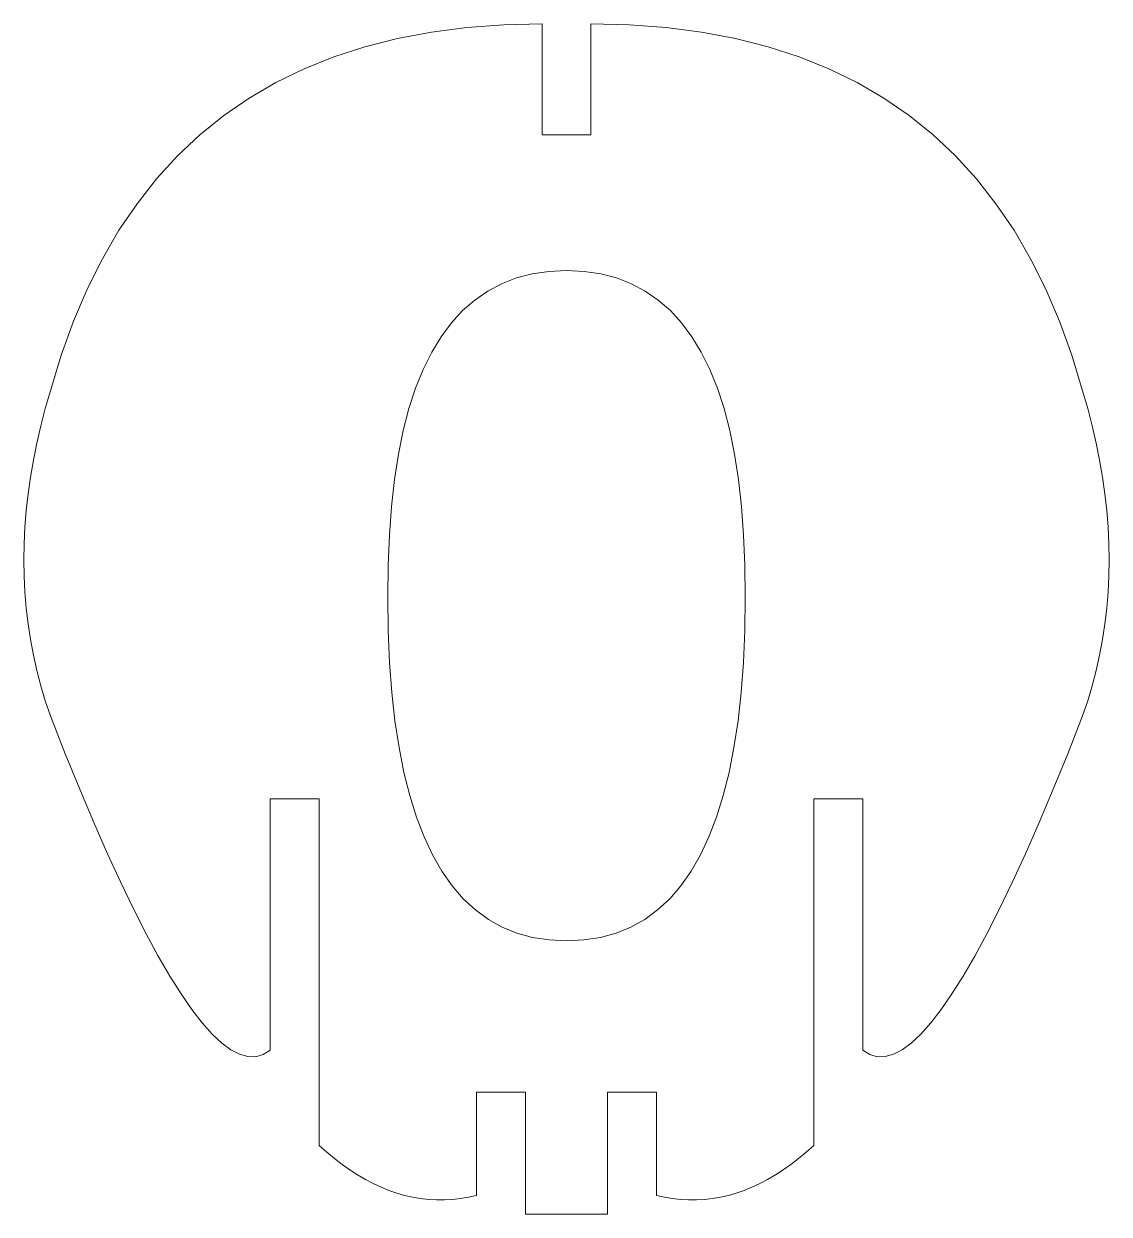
# Model space of a CAD drawing. Header units: inches. Extents: x -318 to 215, y -214 to 306.
# Drawn here: x -315.3 to -255.9, y -56.7 to 8.5 of the extents above; entities that cross this region are included whole.
import ezdxf

# ---------------------------------------------------------------- set-up
doc = ezdxf.new("R2010")
doc.units = ezdxf.units.IN
doc.header["$MEASUREMENT"] = 0
doc.layers.add('Layer 1', color=7, linetype='Continuous')

msp = doc.modelspace()

# ---------------------------------------------------------------- linework, layer by layer
at = {"layer": 'Layer 1', "color": 1, "lineweight": 9}
for points in [[(-286.9392, 8.4844), (-286.9392, 8.4844), (-289.0391, 8.434), (-289.0391, 8.434)], [(-286.9392, 8.4844), (-286.9392, 8.4844), (-286.9392, 8.4844), (-286.9392, 8.4844)], [(-286.9392, 2.4099), (-286.9392, 2.4099), (-286.9392, 8.4844), (-286.9392, 8.4844)], [(-284.2614, 8.4844), (-284.2614, 8.4844), (-284.2614, 8.4844), (-284.2614, 8.4844)], [(-284.2614, 2.4099), (-284.2614, 2.4099), (-284.2614, 8.4844), (-284.2614, 8.4844)], [(-284.2614, 8.4844), (-284.2614, 8.4844), (-284.2614, 8.4844), (-284.2614, 8.4844)], [(-284.2614, 8.4844), (-284.2614, 8.4844), (-282.1616, 8.434), (-282.1616, 8.434)], [(-293.0005, 8.032), (-293.0005, 8.032), (-294.8624, 7.6799), (-294.8624, 7.6799)], [(-291.0595, 8.2833), (-291.0595, 8.2833), (-293.0005, 8.032), (-293.0005, 8.032)], [(-289.0391, 8.434), (-289.0391, 8.434), (-291.0595, 8.2833), (-291.0595, 8.2833)], [(-282.1616, 8.434), (-282.1616, 8.434), (-282.1616, 8.434), (-282.1616, 8.434)], [(-282.1616, 8.434), (-282.1616, 8.434), (-280.1412, 8.2833), (-280.1412, 8.2833)], [(-280.1412, 8.2833), (-280.1412, 8.2833), (-280.1412, 8.2833), (-280.1412, 8.2833)], [(-280.1412, 8.2833), (-280.1412, 8.2833), (-278.2001, 8.032), (-278.2001, 8.032)], [(-278.2001, 8.032), (-278.2001, 8.032), (-278.2001, 8.032), (-278.2001, 8.032)], [(-278.2001, 8.032), (-278.2001, 8.032), (-276.3383, 7.6799), (-276.3383, 7.6799)], [(-296.6448, 7.2278), (-296.6448, 7.2278), (-298.348, 6.6749), (-298.348, 6.6749)], [(-294.8624, 7.6799), (-294.8624, 7.6799), (-296.6448, 7.2278), (-296.6448, 7.2278)], [(-276.3383, 7.6799), (-276.3383, 7.6799), (-276.3383, 7.6799), (-276.3383, 7.6799)], [(-276.3383, 7.6799), (-276.3383, 7.6799), (-274.5558, 7.2278), (-274.5558, 7.2278)], [(-274.5558, 7.2278), (-274.5558, 7.2278), (-274.5558, 7.2278), (-274.5558, 7.2278)], [(-274.5558, 7.2278), (-274.5558, 7.2278), (-272.8526, 6.6749), (-272.8526, 6.6749)], [(-298.348, 6.6749), (-298.348, 6.6749), (-299.9719, 6.0215), (-299.9719, 6.0215)], [(-272.8526, 6.6749), (-272.8526, 6.6749), (-272.8526, 6.6749), (-272.8526, 6.6749)], [(-272.8526, 6.6749), (-272.8526, 6.6749), (-271.2288, 6.0215), (-271.2288, 6.0215)], [(-299.9719, 6.0215), (-299.9719, 6.0215), (-301.5163, 5.2674), (-301.5163, 5.2674)], [(-271.2288, 6.0215), (-271.2288, 6.0215), (-271.2288, 6.0215), (-271.2288, 6.0215)], [(-271.2288, 6.0215), (-271.2288, 6.0215), (-269.6843, 5.2674), (-269.6843, 5.2674)], [(-301.5163, 5.2674), (-301.5163, 5.2674), (-302.9814, 4.413), (-302.9814, 4.413)], [(-269.6843, 5.2674), (-269.6843, 5.2674), (-269.6843, 5.2674), (-269.6843, 5.2674)], [(-269.6843, 5.2674), (-269.6843, 5.2674), (-268.2191, 4.413), (-268.2191, 4.413)], [(-302.9814, 4.413), (-302.9814, 4.413), (-304.3672, 3.458), (-304.3672, 3.458)], [(-268.2191, 4.413), (-268.2191, 4.413), (-268.2191, 4.413), (-268.2191, 4.413)], [(-268.2191, 4.413), (-268.2191, 4.413), (-266.8334, 3.458), (-266.8334, 3.458)], [(-304.3672, 3.458), (-304.3672, 3.458), (-305.6738, 2.4022), (-305.6738, 2.4022)], [(-266.8334, 3.458), (-266.8334, 3.458), (-266.8334, 3.458), (-266.8334, 3.458)], [(-266.8334, 3.458), (-266.8334, 3.458), (-265.527, 2.4022), (-265.527, 2.4022)], [(-305.6738, 2.4022), (-305.6738, 2.4022), (-306.9007, 1.2462), (-306.9007, 1.2462)], [(-286.9392, 2.4099), (-286.9392, 2.4099), (-286.9392, 2.4099), (-286.9392, 2.4099)], [(-284.2614, 2.4099), (-284.2614, 2.4099), (-286.9392, 2.4099), (-286.9392, 2.4099)], [(-265.527, 2.4022), (-265.527, 2.4022), (-265.527, 2.4022), (-265.527, 2.4022)], [(-265.527, 2.4022), (-265.527, 2.4022), (-264.2998, 1.2462), (-264.2998, 1.2462)], [(-306.9007, 1.2462), (-306.9007, 1.2462), (-308.0487, -0.0104), (-308.0487, -0.0104)], [(-264.2998, 1.2462), (-264.2998, 1.2462), (-264.2998, 1.2462), (-264.2998, 1.2462)], [(-264.2998, 1.2462), (-264.2998, 1.2462), (-263.1521, -0.0104), (-263.1521, -0.0104)], [(-308.0487, -0.0104), (-308.0487, -0.0104), (-309.1172, -1.3674), (-309.1172, -1.3674)], [(-263.1521, -0.0104), (-263.1521, -0.0104), (-263.1521, -0.0104), (-263.1521, -0.0104)], [(-263.1521, -0.0104), (-263.1521, -0.0104), (-262.0835, -1.3674), (-262.0835, -1.3674)], [(-309.1172, -1.3674), (-309.1172, -1.3674), (-310.1062, -2.8251), (-310.1062, -2.8251)], [(-262.0835, -1.3674), (-262.0835, -1.3674), (-262.0835, -1.3674), (-262.0835, -1.3674)], [(-262.0835, -1.3674), (-262.0835, -1.3674), (-261.0942, -2.8251), (-261.0942, -2.8251)], [(-310.1062, -2.8251), (-310.1062, -2.8251), (-311.0161, -4.3833), (-311.0161, -4.3833)], [(-261.0942, -2.8251), (-261.0942, -2.8251), (-261.0942, -2.8251), (-261.0942, -2.8251)], [(-261.0942, -2.8251), (-261.0942, -2.8251), (-260.1846, -4.3833), (-260.1846, -4.3833)], [(-311.0161, -4.3833), (-311.0161, -4.3833), (-311.8465, -6.042), (-311.8465, -6.042)], [(-260.1846, -4.3833), (-260.1846, -4.3833), (-260.1846, -4.3833), (-260.1846, -4.3833)], [(-260.1846, -4.3833), (-260.1846, -4.3833), (-259.3539, -6.042), (-259.3539, -6.042)], [(-287.475, -5.2123), (-287.475, -5.2123), (-288.3377, -5.4358), (-288.3377, -5.4358)], [(-286.5626, -5.0781), (-286.5626, -5.0781), (-287.475, -5.2123), (-287.475, -5.2123)], [(-285.6004, -5.0336), (-285.6004, -5.0336), (-286.5626, -5.0781), (-286.5626, -5.0781)], [(-285.6004, -5.0336), (-285.6004, -5.0336), (-285.6004, -5.0336), (-285.6004, -5.0336)], [(-285.6004, -5.0336), (-285.6004, -5.0336), (-284.6381, -5.0781), (-284.6381, -5.0781)], [(-284.6381, -5.0781), (-284.6381, -5.0781), (-284.6381, -5.0781), (-284.6381, -5.0781)], [(-284.6381, -5.0781), (-284.6381, -5.0781), (-283.7256, -5.2123), (-283.7256, -5.2123)], [(-283.7256, -5.2123), (-283.7256, -5.2123), (-283.7256, -5.2123), (-283.7256, -5.2123)], [(-283.7256, -5.2123), (-283.7256, -5.2123), (-282.863, -5.4358), (-282.863, -5.4358)], [(-289.1506, -5.7489), (-289.1506, -5.7489), (-289.9137, -6.1511), (-289.9137, -6.1511)], [(-288.3377, -5.4358), (-288.3377, -5.4358), (-289.1506, -5.7489), (-289.1506, -5.7489)], [(-282.863, -5.4358), (-282.863, -5.4358), (-282.863, -5.4358), (-282.863, -5.4358)], [(-282.863, -5.4358), (-282.863, -5.4358), (-282.0502, -5.7489), (-282.0502, -5.7489)], [(-282.0502, -5.7489), (-282.0502, -5.7489), (-282.0502, -5.7489), (-282.0502, -5.7489)], [(-282.0502, -5.7489), (-282.0502, -5.7489), (-281.2871, -6.1511), (-281.2871, -6.1511)], [(-311.8465, -6.042), (-311.8465, -6.042), (-312.5978, -7.8013), (-312.5978, -7.8013)], [(-289.9137, -6.1511), (-289.9137, -6.1511), (-290.6268, -6.6427), (-290.6268, -6.6427)], [(-281.2871, -6.1511), (-281.2871, -6.1511), (-281.2871, -6.1511), (-281.2871, -6.1511)], [(-281.2871, -6.1511), (-281.2871, -6.1511), (-280.5739, -6.6427), (-280.5739, -6.6427)], [(-259.3539, -6.042), (-259.3539, -6.042), (-259.3539, -6.042), (-259.3539, -6.042)], [(-259.3539, -6.042), (-259.3539, -6.042), (-258.6029, -7.8013), (-258.6029, -7.8013)], [(-290.6268, -6.6427), (-290.6268, -6.6427), (-291.2903, -7.2239), (-291.2903, -7.2239)], [(-280.5739, -6.6427), (-280.5739, -6.6427), (-280.5739, -6.6427), (-280.5739, -6.6427)], [(-280.5739, -6.6427), (-280.5739, -6.6427), (-279.9103, -7.2239), (-279.9103, -7.2239)], [(-312.5978, -7.8013), (-312.5978, -7.8013), (-313.2696, -9.6611), (-313.2696, -9.6611)], [(-291.2903, -7.2239), (-291.2903, -7.2239), (-291.9039, -7.8946), (-291.9039, -7.8946)], [(-279.9103, -7.2239), (-279.9103, -7.2239), (-279.9103, -7.2239), (-279.9103, -7.2239)], [(-279.9103, -7.2239), (-279.9103, -7.2239), (-279.2968, -7.8946), (-279.2968, -7.8946)], [(-258.6029, -7.8013), (-258.6029, -7.8013), (-258.6029, -7.8013), (-258.6029, -7.8013)], [(-258.6029, -7.8013), (-258.6029, -7.8013), (-257.9312, -9.6611), (-257.9312, -9.6611)], [(-291.9039, -7.8946), (-291.9039, -7.8946), (-292.4677, -8.6545), (-292.4677, -8.6545)], [(-279.2968, -7.8946), (-279.2968, -7.8946), (-279.2968, -7.8946), (-279.2968, -7.8946)], [(-279.2968, -7.8946), (-279.2968, -7.8946), (-278.7329, -8.6545), (-278.7329, -8.6545)], [(-292.4677, -8.6545), (-292.4677, -8.6545), (-292.9817, -9.5038), (-292.9817, -9.5038)], [(-278.7329, -8.6545), (-278.7329, -8.6545), (-278.7329, -8.6545), (-278.7329, -8.6545)], [(-278.7329, -8.6545), (-278.7329, -8.6545), (-278.2187, -9.5038), (-278.2187, -9.5038)], [(-313.2696, -9.6611), (-313.2696, -9.6611), (-313.8619, -11.6213), (-313.8619, -11.6213)], [(-292.9817, -9.5038), (-292.9817, -9.5038), (-293.446, -10.4426), (-293.446, -10.4426)], [(-278.2187, -9.5038), (-278.2187, -9.5038), (-278.2187, -9.5038), (-278.2187, -9.5038)], [(-278.2187, -9.5038), (-278.2187, -9.5038), (-277.7546, -10.4426), (-277.7546, -10.4426)], [(-257.9312, -9.6611), (-257.9312, -9.6611), (-257.9312, -9.6611), (-257.9312, -9.6611)], [(-257.9312, -9.6611), (-257.9312, -9.6611), (-257.3386, -11.6213), (-257.3386, -11.6213)], [(-293.446, -10.4426), (-293.446, -10.4426), (-293.8605, -11.4708), (-293.8605, -11.4708)], [(-277.7546, -10.4426), (-277.7546, -10.4426), (-277.7546, -10.4426), (-277.7546, -10.4426)], [(-277.7546, -10.4426), (-277.7546, -10.4426), (-277.3401, -11.4708), (-277.3401, -11.4708)], [(-313.8619, -11.6213), (-313.8619, -11.6213), (-314.1383, -12.5797), (-314.1383, -12.5797)], [(-293.8605, -11.4708), (-293.8605, -11.4708), (-294.2251, -12.5884), (-294.2251, -12.5884)], [(-277.3401, -11.4708), (-277.3401, -11.4708), (-277.3401, -11.4708), (-277.3401, -11.4708)], [(-277.3401, -11.4708), (-277.3401, -11.4708), (-276.9755, -12.5884), (-276.9755, -12.5884)], [(-257.3386, -11.6213), (-257.3386, -11.6213), (-257.3386, -11.6213), (-257.3386, -11.6213)], [(-257.3386, -11.6213), (-257.3386, -11.6213), (-257.0624, -12.5797), (-257.0624, -12.5797)], [(-314.1383, -12.5797), (-314.1383, -12.5797), (-314.3853, -13.531), (-314.3853, -13.531)], [(-294.2251, -12.5884), (-294.2251, -12.5884), (-294.5399, -13.7953), (-294.5399, -13.7953)], [(-276.9755, -12.5884), (-276.9755, -12.5884), (-276.9755, -12.5884), (-276.9755, -12.5884)], [(-276.9755, -12.5884), (-276.9755, -12.5884), (-276.6608, -13.7953), (-276.6608, -13.7953)], [(-257.0624, -12.5797), (-257.0624, -12.5797), (-257.0624, -12.5797), (-257.0624, -12.5797)], [(-257.0624, -12.5797), (-257.0624, -12.5797), (-256.8154, -13.531), (-256.8154, -13.531)], [(-314.3853, -13.531), (-314.3853, -13.531), (-314.6033, -14.4749), (-314.6033, -14.4749)], [(-256.8154, -13.531), (-256.8154, -13.531), (-256.8154, -13.531), (-256.8154, -13.531)], [(-256.8154, -13.531), (-256.8154, -13.531), (-256.5973, -14.4749), (-256.5973, -14.4749)], [(-294.5399, -13.7953), (-294.5399, -13.7953), (-294.805, -15.0918), (-294.805, -15.0918)], [(-276.6608, -13.7953), (-276.6608, -13.7953), (-276.6608, -13.7953), (-276.6608, -13.7953)], [(-276.6608, -13.7953), (-276.6608, -13.7953), (-276.3957, -15.0918), (-276.3957, -15.0918)], [(-314.6033, -14.4749), (-314.6033, -14.4749), (-314.7924, -15.4115), (-314.7924, -15.4115)], [(-256.5973, -14.4749), (-256.5973, -14.4749), (-256.5973, -14.4749), (-256.5973, -14.4749)], [(-256.5973, -14.4749), (-256.5973, -14.4749), (-256.4082, -15.4115), (-256.4082, -15.4115)], [(-314.7924, -15.4115), (-314.7924, -15.4115), (-314.9522, -16.3411), (-314.9522, -16.3411)], [(-294.805, -15.0918), (-294.805, -15.0918), (-295.0202, -16.4777), (-295.0202, -16.4777)], [(-276.3957, -15.0918), (-276.3957, -15.0918), (-276.3957, -15.0918), (-276.3957, -15.0918)], [(-276.3957, -15.0918), (-276.3957, -15.0918), (-276.1804, -16.4777), (-276.1804, -16.4777)], [(-256.4082, -15.4115), (-256.4082, -15.4115), (-256.4082, -15.4115), (-256.4082, -15.4115)], [(-256.4082, -15.4115), (-256.4082, -15.4115), (-256.2485, -16.3411), (-256.2485, -16.3411)], [(-314.9522, -16.3411), (-314.9522, -16.3411), (-315.0831, -17.2633), (-315.0831, -17.2633)], [(-295.0202, -16.4777), (-295.0202, -16.4777), (-295.1856, -17.9527), (-295.1856, -17.9527)], [(-276.1804, -16.4777), (-276.1804, -16.4777), (-276.1804, -16.4777), (-276.1804, -16.4777)], [(-276.1804, -16.4777), (-276.1804, -16.4777), (-276.0149, -17.9527), (-276.0149, -17.9527)], [(-256.2485, -16.3411), (-256.2485, -16.3411), (-256.2485, -16.3411), (-256.2485, -16.3411)], [(-256.2485, -16.3411), (-256.2485, -16.3411), (-256.1175, -17.2633), (-256.1175, -17.2633)], [(-315.0831, -17.2633), (-315.0831, -17.2633), (-315.1847, -18.1783), (-315.1847, -18.1783)], [(-256.1175, -17.2633), (-256.1175, -17.2633), (-256.1175, -17.2633), (-256.1175, -17.2633)], [(-256.1175, -17.2633), (-256.1175, -17.2633), (-256.0159, -18.1783), (-256.0159, -18.1783)], [(-315.1847, -18.1783), (-315.1847, -18.1783), (-315.2575, -19.0862), (-315.2575, -19.0862)], [(-295.1856, -17.9527), (-295.1856, -17.9527), (-295.3011, -19.5173), (-295.3011, -19.5173)], [(-276.0149, -17.9527), (-276.0149, -17.9527), (-276.0149, -17.9527), (-276.0149, -17.9527)], [(-276.0149, -17.9527), (-276.0149, -17.9527), (-275.8995, -19.5173), (-275.8995, -19.5173)], [(-256.0159, -18.1783), (-256.0159, -18.1783), (-256.0159, -18.1783), (-256.0159, -18.1783)], [(-256.0159, -18.1783), (-256.0159, -18.1783), (-255.9431, -19.0862), (-255.9431, -19.0862)], [(-315.2575, -19.0862), (-315.2575, -19.0862), (-315.301, -19.9869), (-315.301, -19.9869)], [(-295.3011, -19.5173), (-295.3011, -19.5173), (-295.3671, -21.1714), (-295.3671, -21.1714)], [(-275.8995, -19.5173), (-275.8995, -19.5173), (-275.8995, -19.5173), (-275.8995, -19.5173)], [(-275.8995, -19.5173), (-275.8995, -19.5173), (-275.8335, -21.1714), (-275.8335, -21.1714)], [(-255.9431, -19.0862), (-255.9431, -19.0862), (-255.9431, -19.0862), (-255.9431, -19.0862)], [(-255.9431, -19.0862), (-255.9431, -19.0862), (-255.8995, -19.9869), (-255.8995, -19.9869)], [(-315.301, -19.9869), (-315.301, -19.9869), (-315.3156, -20.8806), (-315.3156, -20.8806)], [(-255.8995, -19.9869), (-255.8995, -19.9869), (-255.8995, -19.9869), (-255.8995, -19.9869)], [(-255.8995, -19.9869), (-255.8995, -19.9869), (-255.885, -20.8806), (-255.885, -20.8806)], [(-315.3156, -20.8806), (-315.3156, -20.8806), (-315.3156, -20.8806), (-315.3156, -20.8806)], [(-315.3156, -20.8806), (-315.3156, -20.8806), (-315.301, -21.7669), (-315.301, -21.7669)], [(-295.3671, -21.1714), (-295.3671, -21.1714), (-295.3831, -22.9147), (-295.3831, -22.9147)], [(-275.8335, -21.1714), (-275.8335, -21.1714), (-275.8335, -21.1714), (-275.8335, -21.1714)], [(-275.8335, -21.1714), (-275.8335, -21.1714), (-275.8175, -22.9147), (-275.8175, -22.9147)], [(-255.885, -20.8806), (-255.885, -20.8806), (-255.8995, -21.7669), (-255.8995, -21.7669)], [(-315.301, -21.7669), (-315.301, -21.7669), (-315.301, -21.7669), (-315.301, -21.7669)], [(-315.301, -21.7669), (-315.301, -21.7669), (-315.2575, -22.6457), (-315.2575, -22.6457)], [(-255.8995, -21.7669), (-255.8995, -21.7669), (-255.9431, -22.6457), (-255.9431, -22.6457)], [(-315.2575, -22.6457), (-315.2575, -22.6457), (-315.2575, -22.6457), (-315.2575, -22.6457)], [(-315.2575, -22.6457), (-315.2575, -22.6457), (-315.1847, -23.5177), (-315.1847, -23.5177)], [(-255.9431, -22.6457), (-255.9431, -22.6457), (-256.0159, -23.5177), (-256.0159, -23.5177)], [(-295.3831, -22.9147), (-295.3831, -22.9147), (-295.3831, -22.9147), (-295.3831, -22.9147)], [(-295.3587, -24.7501), (-295.3587, -24.7501), (-295.3831, -22.9147), (-295.3831, -22.9147)], [(-275.8422, -24.7501), (-275.8422, -24.7501), (-275.8175, -22.9147), (-275.8175, -22.9147)], [(-315.1847, -23.5177), (-315.1847, -23.5177), (-315.1847, -23.5177), (-315.1847, -23.5177)], [(-315.1847, -23.5177), (-315.1847, -23.5177), (-315.0831, -24.3824), (-315.0831, -24.3824)], [(-256.0159, -23.5177), (-256.0159, -23.5177), (-256.1175, -24.3824), (-256.1175, -24.3824)], [(-315.0831, -24.3824), (-315.0831, -24.3824), (-315.0831, -24.3824), (-315.0831, -24.3824)], [(-315.0831, -24.3824), (-315.0831, -24.3824), (-314.9522, -25.2398), (-314.9522, -25.2398)], [(-295.3587, -24.7501), (-295.3587, -24.7501), (-295.3587, -24.7501), (-295.3587, -24.7501)], [(-295.2851, -26.4911), (-295.2851, -26.4911), (-295.3587, -24.7501), (-295.3587, -24.7501)], [(-275.9155, -26.4911), (-275.9155, -26.4911), (-275.8422, -24.7501), (-275.8422, -24.7501)], [(-256.1175, -24.3824), (-256.1175, -24.3824), (-256.2485, -25.2398), (-256.2485, -25.2398)], [(-314.9522, -25.2398), (-314.9522, -25.2398), (-314.9522, -25.2398), (-314.9522, -25.2398)], [(-314.9522, -25.2398), (-314.9522, -25.2398), (-314.7924, -26.0902), (-314.7924, -26.0902)], [(-256.2485, -25.2398), (-256.2485, -25.2398), (-256.4082, -26.0902), (-256.4082, -26.0902)], [(-314.7924, -26.0902), (-314.7924, -26.0902), (-314.7924, -26.0902), (-314.7924, -26.0902)], [(-314.7924, -26.0902), (-314.7924, -26.0902), (-314.6033, -26.9333), (-314.6033, -26.9333)], [(-295.2851, -26.4911), (-295.2851, -26.4911), (-295.2851, -26.4911), (-295.2851, -26.4911)], [(-295.163, -28.1379), (-295.163, -28.1379), (-295.2851, -26.4911), (-295.2851, -26.4911)], [(-276.0376, -28.1379), (-276.0376, -28.1379), (-275.9155, -26.4911), (-275.9155, -26.4911)], [(-256.4082, -26.0902), (-256.4082, -26.0902), (-256.5973, -26.9333), (-256.5973, -26.9333)], [(-314.6033, -26.9333), (-314.6033, -26.9333), (-314.6033, -26.9333), (-314.6033, -26.9333)], [(-314.6033, -26.9333), (-314.6033, -26.9333), (-314.3853, -27.7692), (-314.3853, -27.7692)], [(-256.5973, -26.9333), (-256.5973, -26.9333), (-256.8154, -27.7692), (-256.8154, -27.7692)], [(-314.3853, -27.7692), (-314.3853, -27.7692), (-314.3853, -27.7692), (-314.3853, -27.7692)], [(-314.3853, -27.7692), (-314.3853, -27.7692), (-314.1383, -28.5978), (-314.1383, -28.5978)], [(-256.8154, -27.7692), (-256.8154, -27.7692), (-257.0624, -28.5978), (-257.0624, -28.5978)], [(-314.1383, -28.5978), (-314.1383, -28.5978), (-314.1383, -28.5978), (-314.1383, -28.5978)], [(-314.1383, -28.5978), (-314.1383, -28.5978), (-313.8619, -29.4192), (-313.8619, -29.4192)], [(-295.163, -28.1379), (-295.163, -28.1379), (-295.163, -28.1379), (-295.163, -28.1379)], [(-294.9916, -29.6909), (-294.9916, -29.6909), (-295.163, -28.1379), (-295.163, -28.1379)], [(-276.2088, -29.6909), (-276.2088, -29.6909), (-276.0376, -28.1379), (-276.0376, -28.1379)], [(-257.0624, -28.5978), (-257.0624, -28.5978), (-257.3386, -29.4192), (-257.3386, -29.4192)], [(-313.8619, -29.4192), (-313.8619, -29.4192), (-313.8619, -29.4192), (-313.8619, -29.4192)], [(-313.8619, -29.4192), (-313.8619, -29.4192), (-313.0435, -31.4887), (-313.0435, -31.4887)], [(-294.9916, -29.6909), (-294.9916, -29.6909), (-294.9916, -29.6909), (-294.9916, -29.6909)], [(-294.7717, -31.1495), (-294.7717, -31.1495), (-294.9916, -29.6909), (-294.9916, -29.6909)], [(-276.429, -31.1495), (-276.429, -31.1495), (-276.2088, -29.6909), (-276.2088, -29.6909)], [(-257.3386, -29.4192), (-257.3386, -29.4192), (-258.1572, -31.4887), (-258.1572, -31.4887)], [(-294.7717, -31.1495), (-294.7717, -31.1495), (-294.7717, -31.1495), (-294.7717, -31.1495)], [(-294.5026, -32.5141), (-294.5026, -32.5141), (-294.7717, -31.1495), (-294.7717, -31.1495)], [(-276.698, -32.5141), (-276.698, -32.5141), (-276.429, -31.1495), (-276.429, -31.1495)], [(-313.0435, -31.4887), (-313.0435, -31.4887), (-313.0435, -31.4887), (-313.0435, -31.4887)], [(-313.0435, -31.4887), (-313.0435, -31.4887), (-312.2478, -33.4366), (-312.2478, -33.4366)], [(-258.1572, -31.4887), (-258.1572, -31.4887), (-258.9526, -33.4366), (-258.9526, -33.4366)], [(-294.5026, -32.5141), (-294.5026, -32.5141), (-294.5026, -32.5141), (-294.5026, -32.5141)], [(-294.1845, -33.7846), (-294.1845, -33.7846), (-294.5026, -32.5141), (-294.5026, -32.5141)], [(-277.016, -33.7846), (-277.016, -33.7846), (-276.698, -32.5141), (-276.698, -32.5141)], [(-312.2478, -33.4366), (-312.2478, -33.4366), (-312.2478, -33.4366), (-312.2478, -33.4366)], [(-312.2478, -33.4366), (-312.2478, -33.4366), (-311.4751, -35.2632), (-311.4751, -35.2632)], [(-294.1845, -33.7846), (-294.1845, -33.7846), (-294.1845, -33.7846), (-294.1845, -33.7846)], [(-293.8178, -34.9611), (-293.8178, -34.9611), (-294.1845, -33.7846), (-294.1845, -33.7846)], [(-277.3828, -34.9611), (-277.3828, -34.9611), (-277.016, -33.7846), (-277.016, -33.7846)], [(-258.9526, -33.4366), (-258.9526, -33.4366), (-259.7255, -35.2632), (-259.7255, -35.2632)], [(-301.8251, -33.9558), (-301.8251, -33.9558), (-301.8251, -33.9558), (-301.8251, -33.9558)], [(-299.1473, -33.9558), (-299.1473, -33.9558), (-301.8251, -33.9558), (-301.8251, -33.9558)], [(-301.8251, -33.9558), (-301.8251, -33.9558), (-301.8251, -33.9558), (-301.8251, -33.9558)], [(-301.8251, -33.9558), (-301.8251, -33.9558), (-301.8251, -47.729), (-301.8251, -47.729)], [(-299.1473, -33.9558), (-299.1473, -33.9558), (-299.1473, -33.9558), (-299.1473, -33.9558)], [(-299.1473, -52.9448), (-299.1473, -52.9448), (-299.1473, -33.9558), (-299.1473, -33.9558)], [(-272.0534, -33.9558), (-272.0534, -33.9558), (-272.0534, -33.9558), (-272.0534, -33.9558)], [(-272.0534, -33.9558), (-272.0534, -33.9558), (-269.3758, -33.9558), (-269.3758, -33.9558)], [(-272.0534, -33.9558), (-272.0534, -33.9558), (-272.0534, -33.9558), (-272.0534, -33.9558)], [(-272.0534, -52.9448), (-272.0534, -52.9448), (-272.0534, -33.9558), (-272.0534, -33.9558)], [(-269.3758, -33.9558), (-269.3758, -33.9558), (-269.3758, -33.9558), (-269.3758, -33.9558)], [(-269.3758, -33.9558), (-269.3758, -33.9558), (-269.3758, -47.729), (-269.3758, -47.729)], [(-293.8178, -34.9611), (-293.8178, -34.9611), (-293.8178, -34.9611), (-293.8178, -34.9611)], [(-293.402, -36.0435), (-293.402, -36.0435), (-293.8178, -34.9611), (-293.8178, -34.9611)], [(-277.7986, -36.0435), (-277.7986, -36.0435), (-277.3828, -34.9611), (-277.3828, -34.9611)], [(-311.4751, -35.2632), (-311.4751, -35.2632), (-311.4751, -35.2632), (-311.4751, -35.2632)], [(-311.4751, -35.2632), (-311.4751, -35.2632), (-310.725, -36.968), (-310.725, -36.968)], [(-259.7255, -35.2632), (-259.7255, -35.2632), (-260.4756, -36.968), (-260.4756, -36.968)], [(-293.402, -36.0435), (-293.402, -36.0435), (-293.402, -36.0435), (-293.402, -36.0435)], [(-292.9373, -37.0316), (-292.9373, -37.0316), (-293.402, -36.0435), (-293.402, -36.0435)], [(-278.2633, -37.0316), (-278.2633, -37.0316), (-277.7986, -36.0435), (-277.7986, -36.0435)], [(-310.725, -36.968), (-310.725, -36.968), (-310.725, -36.968), (-310.725, -36.968)], [(-310.725, -36.968), (-310.725, -36.968), (-309.9979, -38.5516), (-309.9979, -38.5516)], [(-292.9373, -37.0316), (-292.9373, -37.0316), (-292.9373, -37.0316), (-292.9373, -37.0316)], [(-292.4239, -37.9256), (-292.4239, -37.9256), (-292.9373, -37.0316), (-292.9373, -37.0316)], [(-278.7768, -37.9256), (-278.7768, -37.9256), (-278.2633, -37.0316), (-278.2633, -37.0316)], [(-260.4756, -36.968), (-260.4756, -36.968), (-261.2028, -38.5516), (-261.2028, -38.5516)], [(-292.4239, -37.9256), (-292.4239, -37.9256), (-292.4239, -37.9256), (-292.4239, -37.9256)], [(-291.8613, -38.7254), (-291.8613, -38.7254), (-292.4239, -37.9256), (-292.4239, -37.9256)], [(-279.3393, -38.7254), (-279.3393, -38.7254), (-278.7768, -37.9256), (-278.7768, -37.9256)], [(-309.9979, -38.5516), (-309.9979, -38.5516), (-309.9979, -38.5516), (-309.9979, -38.5516)], [(-309.9979, -38.5516), (-309.9979, -38.5516), (-309.2933, -40.0138), (-309.2933, -40.0138)], [(-291.8613, -38.7254), (-291.8613, -38.7254), (-291.8613, -38.7254), (-291.8613, -38.7254)], [(-291.2499, -39.4313), (-291.2499, -39.4313), (-291.8613, -38.7254), (-291.8613, -38.7254)], [(-279.9508, -39.4313), (-279.9508, -39.4313), (-279.3393, -38.7254), (-279.3393, -38.7254)], [(-261.2028, -38.5516), (-261.2028, -38.5516), (-261.9074, -40.0138), (-261.9074, -40.0138)], [(-291.2499, -39.4313), (-291.2499, -39.4313), (-291.2499, -39.4313), (-291.2499, -39.4313)], [(-290.5895, -40.043), (-290.5895, -40.043), (-291.2499, -39.4313), (-291.2499, -39.4313)], [(-280.6111, -40.043), (-280.6111, -40.043), (-279.9508, -39.4313), (-279.9508, -39.4313)], [(-309.2933, -40.0138), (-309.2933, -40.0138), (-309.2933, -40.0138), (-309.2933, -40.0138)], [(-309.2933, -40.0138), (-309.2933, -40.0138), (-308.6116, -41.3543), (-308.6116, -41.3543)], [(-290.5895, -40.043), (-290.5895, -40.043), (-290.5895, -40.043), (-290.5895, -40.043)], [(-289.8802, -40.5606), (-289.8802, -40.5606), (-290.5895, -40.043), (-290.5895, -40.043)], [(-281.3202, -40.5606), (-281.3202, -40.5606), (-280.6111, -40.043), (-280.6111, -40.043)], [(-261.9074, -40.0138), (-261.9074, -40.0138), (-262.589, -41.3543), (-262.589, -41.3543)], [(-289.8802, -40.5606), (-289.8802, -40.5606), (-289.8802, -40.5606), (-289.8802, -40.5606)], [(-289.1222, -40.9843), (-289.1222, -40.9843), (-289.8802, -40.5606), (-289.8802, -40.5606)], [(-289.1222, -40.9843), (-289.1222, -40.9843), (-289.1222, -40.9843), (-289.1222, -40.9843)], [(-288.3151, -41.3135), (-288.3151, -41.3135), (-289.1222, -40.9843), (-289.1222, -40.9843)], [(-282.8856, -41.3135), (-282.8856, -41.3135), (-282.0784, -40.9843), (-282.0784, -40.9843)], [(-282.0784, -40.9843), (-282.0784, -40.9843), (-281.3202, -40.5606), (-281.3202, -40.5606)], [(-308.6116, -41.3543), (-308.6116, -41.3543), (-308.6116, -41.3543), (-308.6116, -41.3543)], [(-308.6116, -41.3543), (-308.6116, -41.3543), (-307.9528, -42.5733), (-307.9528, -42.5733)], [(-288.3151, -41.3135), (-288.3151, -41.3135), (-288.3151, -41.3135), (-288.3151, -41.3135)], [(-287.4591, -41.5489), (-287.4591, -41.5489), (-288.3151, -41.3135), (-288.3151, -41.3135)], [(-287.4591, -41.5489), (-287.4591, -41.5489), (-287.4591, -41.5489), (-287.4591, -41.5489)], [(-286.5541, -41.6902), (-286.5541, -41.6902), (-287.4591, -41.5489), (-287.4591, -41.5489)], [(-286.5541, -41.6902), (-286.5541, -41.6902), (-286.5541, -41.6902), (-286.5541, -41.6902)], [(-285.6004, -41.737), (-285.6004, -41.737), (-286.5541, -41.6902), (-286.5541, -41.6902)], [(-285.6004, -41.737), (-285.6004, -41.737), (-284.6465, -41.6902), (-284.6465, -41.6902)], [(-284.6465, -41.6902), (-284.6465, -41.6902), (-283.7416, -41.5489), (-283.7416, -41.5489)], [(-283.7416, -41.5489), (-283.7416, -41.5489), (-282.8856, -41.3135), (-282.8856, -41.3135)], [(-262.589, -41.3543), (-262.589, -41.3543), (-263.2479, -42.5733), (-263.2479, -42.5733)], [(-307.9528, -42.5733), (-307.9528, -42.5733), (-307.9528, -42.5733), (-307.9528, -42.5733)], [(-307.9528, -42.5733), (-307.9528, -42.5733), (-307.3167, -43.6711), (-307.3167, -43.6711)], [(-263.2479, -42.5733), (-263.2479, -42.5733), (-263.8838, -43.6711), (-263.8838, -43.6711)], [(-307.3167, -43.6711), (-307.3167, -43.6711), (-307.3167, -43.6711), (-307.3167, -43.6711)], [(-307.3167, -43.6711), (-307.3167, -43.6711), (-306.7035, -44.6472), (-306.7035, -44.6472)], [(-263.8838, -43.6711), (-263.8838, -43.6711), (-264.4971, -44.6472), (-264.4971, -44.6472)], [(-306.7035, -44.6472), (-306.7035, -44.6472), (-306.7035, -44.6472), (-306.7035, -44.6472)], [(-306.7035, -44.6472), (-306.7035, -44.6472), (-306.1131, -45.5021), (-306.1131, -45.5021)], [(-264.4971, -44.6472), (-264.4971, -44.6472), (-265.0877, -45.5021), (-265.0877, -45.5021)], [(-306.1131, -45.5021), (-306.1131, -45.5021), (-306.1131, -45.5021), (-306.1131, -45.5021)], [(-306.1131, -45.5021), (-306.1131, -45.5021), (-305.5455, -46.2355), (-305.5455, -46.2355)], [(-265.0877, -45.5021), (-265.0877, -45.5021), (-265.6551, -46.2355), (-265.6551, -46.2355)], [(-305.5455, -46.2355), (-305.5455, -46.2355), (-305.5455, -46.2355), (-305.5455, -46.2355)], [(-305.5455, -46.2355), (-305.5455, -46.2355), (-305.0005, -46.8473), (-305.0005, -46.8473)], [(-265.6551, -46.2355), (-265.6551, -46.2355), (-266.2, -46.8473), (-266.2, -46.8473)], [(-305.0005, -46.8473), (-305.0005, -46.8473), (-305.0005, -46.8473), (-305.0005, -46.8473)], [(-305.0005, -46.8473), (-305.0005, -46.8473), (-304.4786, -47.3376), (-304.4786, -47.3376)], [(-266.2, -46.8473), (-266.2, -46.8473), (-266.7221, -47.3376), (-266.7221, -47.3376)], [(-304.4786, -47.3376), (-304.4786, -47.3376), (-304.4786, -47.3376), (-304.4786, -47.3376)], [(-304.4786, -47.3376), (-304.4786, -47.3376), (-303.9794, -47.7066), (-303.9794, -47.7066)], [(-266.7221, -47.3376), (-266.7221, -47.3376), (-267.2214, -47.7066), (-267.2214, -47.7066)], [(-303.9794, -47.7066), (-303.9794, -47.7066), (-303.9794, -47.7066), (-303.9794, -47.7066)], [(-303.9794, -47.7066), (-303.9794, -47.7066), (-303.5027, -47.954), (-303.5027, -47.954)], [(-303.5027, -47.954), (-303.5027, -47.954), (-303.5027, -47.954), (-303.5027, -47.954)], [(-303.5027, -47.954), (-303.5027, -47.954), (-303.0491, -48.0796), (-303.0491, -48.0796)], [(-303.0491, -48.0796), (-303.0491, -48.0796), (-303.0491, -48.0796), (-303.0491, -48.0796)], [(-303.0491, -48.0796), (-303.0491, -48.0796), (-302.6184, -48.0844), (-302.6184, -48.0844)], [(-302.6184, -48.0844), (-302.6184, -48.0844), (-302.2102, -47.9673), (-302.2102, -47.9673)], [(-302.2102, -47.9673), (-302.2102, -47.9673), (-301.8251, -47.729), (-301.8251, -47.729)], [(-269.3758, -47.729), (-269.3758, -47.729), (-269.3758, -47.729), (-269.3758, -47.729)], [(-268.9905, -47.9673), (-268.9905, -47.9673), (-269.3758, -47.729), (-269.3758, -47.729)], [(-268.9905, -47.9673), (-268.9905, -47.9673), (-268.9905, -47.9673), (-268.9905, -47.9673)], [(-268.5822, -48.0844), (-268.5822, -48.0844), (-268.9905, -47.9673), (-268.9905, -47.9673)], [(-268.1514, -48.0796), (-268.1514, -48.0796), (-268.5822, -48.0844), (-268.5822, -48.0844)], [(-267.6978, -47.954), (-267.6978, -47.954), (-268.1514, -48.0796), (-268.1514, -48.0796)], [(-267.2214, -47.7066), (-267.2214, -47.7066), (-267.6978, -47.954), (-267.6978, -47.954)], [(-290.5272, -50.0346), (-290.5272, -50.0346), (-290.5272, -50.0346), (-290.5272, -50.0346)], [(-287.8494, -50.0346), (-287.8494, -50.0346), (-290.5272, -50.0346), (-290.5272, -50.0346)], [(-290.5272, -50.0346), (-290.5272, -50.0346), (-290.5272, -50.0346), (-290.5272, -50.0346)], [(-290.5272, -55.6828), (-290.5272, -55.6828), (-290.5272, -50.0346), (-290.5272, -50.0346)], [(-287.8494, -50.0346), (-287.8494, -50.0346), (-287.8494, -50.0346), (-287.8494, -50.0346)], [(-287.8494, -56.709), (-287.8494, -56.709), (-287.8494, -50.0346), (-287.8494, -50.0346)], [(-283.351, -50.0346), (-283.351, -50.0346), (-283.351, -50.0346), (-283.351, -50.0346)], [(-283.351, -50.0346), (-283.351, -50.0346), (-280.6734, -50.0346), (-280.6734, -50.0346)], [(-283.351, -50.0346), (-283.351, -50.0346), (-283.351, -50.0346), (-283.351, -50.0346)], [(-283.351, -56.709), (-283.351, -56.709), (-283.351, -50.0346), (-283.351, -50.0346)], [(-280.6734, -50.0346), (-280.6734, -50.0346), (-280.6734, -50.0346), (-280.6734, -50.0346)], [(-280.6734, -55.6828), (-280.6734, -55.6828), (-280.6734, -50.0346), (-280.6734, -50.0346)], [(-299.1473, -52.9448), (-299.1473, -52.9448), (-299.1473, -52.9448), (-299.1473, -52.9448)], [(-299.1473, -52.9448), (-299.1473, -52.9448), (-298.7275, -53.3175), (-298.7275, -53.3175)], [(-298.7275, -53.3175), (-298.7275, -53.3175), (-298.7275, -53.3175), (-298.7275, -53.3175)], [(-298.7275, -53.3175), (-298.7275, -53.3175), (-298.3065, -53.6654), (-298.3065, -53.6654)], [(-272.4731, -53.3175), (-272.4731, -53.3175), (-272.8942, -53.6654), (-272.8942, -53.6654)], [(-272.0534, -52.9448), (-272.0534, -52.9448), (-272.4731, -53.3175), (-272.4731, -53.3175)], [(-298.3065, -53.6654), (-298.3065, -53.6654), (-298.3065, -53.6654), (-298.3065, -53.6654)], [(-298.3065, -53.6654), (-298.3065, -53.6654), (-297.8845, -53.9882), (-297.8845, -53.9882)], [(-297.8845, -53.9882), (-297.8845, -53.9882), (-297.8845, -53.9882), (-297.8845, -53.9882)], [(-297.8845, -53.9882), (-297.8845, -53.9882), (-297.4611, -54.2864), (-297.4611, -54.2864)], [(-273.3164, -53.9882), (-273.3164, -53.9882), (-273.7395, -54.2864), (-273.7395, -54.2864)], [(-272.8942, -53.6654), (-272.8942, -53.6654), (-273.3164, -53.9882), (-273.3164, -53.9882)], [(-297.4611, -54.2864), (-297.4611, -54.2864), (-297.4611, -54.2864), (-297.4611, -54.2864)], [(-297.4611, -54.2864), (-297.4611, -54.2864), (-297.0365, -54.5598), (-297.0365, -54.5598)], [(-297.0365, -54.5598), (-297.0365, -54.5598), (-297.0365, -54.5598), (-297.0365, -54.5598)], [(-297.0365, -54.5598), (-297.0365, -54.5598), (-296.6108, -54.8084), (-296.6108, -54.8084)], [(-274.1639, -54.5598), (-274.1639, -54.5598), (-274.5897, -54.8084), (-274.5897, -54.8084)], [(-273.7395, -54.2864), (-273.7395, -54.2864), (-274.1639, -54.5598), (-274.1639, -54.5598)], [(-296.6108, -54.8084), (-296.6108, -54.8084), (-296.6108, -54.8084), (-296.6108, -54.8084)], [(-296.6108, -54.8084), (-296.6108, -54.8084), (-296.1841, -55.0321), (-296.1841, -55.0321)], [(-296.1841, -55.0321), (-296.1841, -55.0321), (-296.1841, -55.0321), (-296.1841, -55.0321)], [(-296.1841, -55.0321), (-296.1841, -55.0321), (-295.7558, -55.2311), (-295.7558, -55.2311)], [(-295.7558, -55.2311), (-295.7558, -55.2311), (-295.7558, -55.2311), (-295.7558, -55.2311)], [(-295.7558, -55.2311), (-295.7558, -55.2311), (-295.3267, -55.4051), (-295.3267, -55.4051)], [(-295.3267, -55.4051), (-295.3267, -55.4051), (-295.3267, -55.4051), (-295.3267, -55.4051)], [(-295.3267, -55.4051), (-295.3267, -55.4051), (-294.8962, -55.5543), (-294.8962, -55.5543)], [(-275.8739, -55.4051), (-275.8739, -55.4051), (-276.3042, -55.5543), (-276.3042, -55.5543)], [(-275.4446, -55.2311), (-275.4446, -55.2311), (-275.8739, -55.4051), (-275.8739, -55.4051)], [(-275.0166, -55.0321), (-275.0166, -55.0321), (-275.4446, -55.2311), (-275.4446, -55.2311)], [(-274.5897, -54.8084), (-274.5897, -54.8084), (-275.0166, -55.0321), (-275.0166, -55.0321)], [(-294.8962, -55.5543), (-294.8962, -55.5543), (-294.8962, -55.5543), (-294.8962, -55.5543)], [(-294.8962, -55.5543), (-294.8962, -55.5543), (-294.4648, -55.6789), (-294.4648, -55.6789)], [(-294.4648, -55.6789), (-294.4648, -55.6789), (-294.4648, -55.6789), (-294.4648, -55.6789)], [(-294.4648, -55.6789), (-294.4648, -55.6789), (-294.0321, -55.7786), (-294.0321, -55.7786)], [(-294.0321, -55.7786), (-294.0321, -55.7786), (-294.0321, -55.7786), (-294.0321, -55.7786)], [(-294.0321, -55.7786), (-294.0321, -55.7786), (-293.5979, -55.8535), (-293.5979, -55.8535)], [(-293.5979, -55.8535), (-293.5979, -55.8535), (-293.5979, -55.8535), (-293.5979, -55.8535)], [(-293.5979, -55.8535), (-293.5979, -55.8535), (-293.1629, -55.9033), (-293.1629, -55.9033)], [(-293.1629, -55.9033), (-293.1629, -55.9033), (-293.1629, -55.9033), (-293.1629, -55.9033)], [(-293.1629, -55.9033), (-293.1629, -55.9033), (-292.7266, -55.9287), (-292.7266, -55.9287)], [(-292.7266, -55.9287), (-292.7266, -55.9287), (-292.7266, -55.9287), (-292.7266, -55.9287)], [(-292.7266, -55.9287), (-292.7266, -55.9287), (-292.289, -55.9291), (-292.289, -55.9291)], [(-292.289, -55.9291), (-292.289, -55.9291), (-291.8504, -55.9048), (-291.8504, -55.9048)], [(-291.8504, -55.9048), (-291.8504, -55.9048), (-291.4107, -55.8556), (-291.4107, -55.8556)], [(-291.4107, -55.8556), (-291.4107, -55.8556), (-290.9696, -55.7814), (-290.9696, -55.7814)], [(-290.9696, -55.7814), (-290.9696, -55.7814), (-290.5272, -55.6828), (-290.5272, -55.6828)], [(-280.6734, -55.6828), (-280.6734, -55.6828), (-280.6734, -55.6828), (-280.6734, -55.6828)], [(-280.2311, -55.7814), (-280.2311, -55.7814), (-280.6734, -55.6828), (-280.6734, -55.6828)], [(-280.2311, -55.7814), (-280.2311, -55.7814), (-280.2311, -55.7814), (-280.2311, -55.7814)], [(-279.7901, -55.8556), (-279.7901, -55.8556), (-280.2311, -55.7814), (-280.2311, -55.7814)], [(-279.7901, -55.8556), (-279.7901, -55.8556), (-279.7901, -55.8556), (-279.7901, -55.8556)], [(-279.3502, -55.9048), (-279.3502, -55.9048), (-279.7901, -55.8556), (-279.7901, -55.8556)], [(-279.3502, -55.9048), (-279.3502, -55.9048), (-279.3502, -55.9048), (-279.3502, -55.9048)], [(-278.9117, -55.9291), (-278.9117, -55.9291), (-279.3502, -55.9048), (-279.3502, -55.9048)], [(-278.474, -55.9287), (-278.474, -55.9287), (-278.9117, -55.9291), (-278.9117, -55.9291)], [(-278.0377, -55.9033), (-278.0377, -55.9033), (-278.474, -55.9287), (-278.474, -55.9287)], [(-277.6026, -55.8535), (-277.6026, -55.8535), (-278.0377, -55.9033), (-278.0377, -55.9033)], [(-277.1687, -55.7786), (-277.1687, -55.7786), (-277.6026, -55.8535), (-277.6026, -55.8535)], [(-276.7358, -55.6789), (-276.7358, -55.6789), (-277.1687, -55.7786), (-277.1687, -55.7786)], [(-276.3042, -55.5543), (-276.3042, -55.5543), (-276.7358, -55.6789), (-276.7358, -55.6789)], [(-287.8494, -56.709), (-287.8494, -56.709), (-287.8494, -56.709), (-287.8494, -56.709)], [(-283.351, -56.709), (-283.351, -56.709), (-287.8494, -56.709), (-287.8494, -56.709)]]:
    msp.add_open_spline(points, degree=3, dxfattribs=at)

doc.saveas('drawing.dxf')
